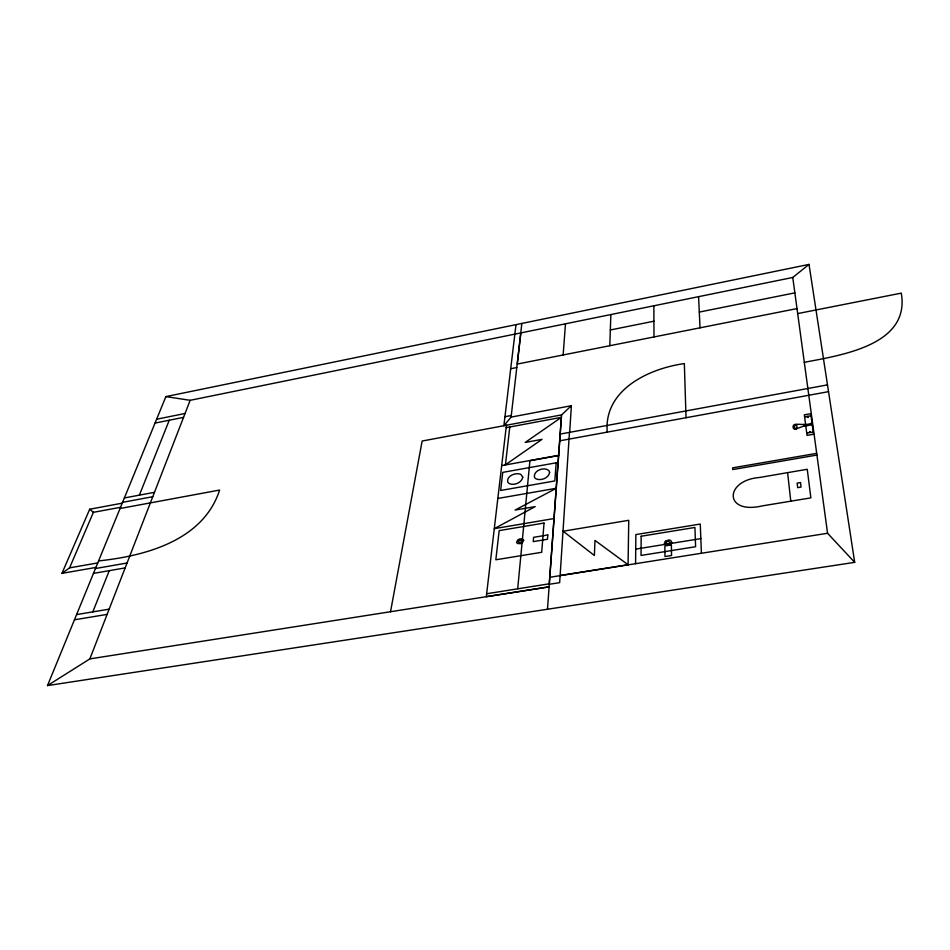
<?xml version="1.0" encoding="UTF-8"?>
<svg xmlns="http://www.w3.org/2000/svg" width="950" height="950" viewBox="0 0 950 950"><rect width="100%" height="100%" fill="white"/><g stroke="black" fill="none" stroke-linecap="round" stroke-linejoin="round"><path stroke-width="1.43" d="M635.586 563.694L635.859 534.589L700.257 524.056L701.409 553.268M560.132 575.486L628.069 564.716L628.746 520.303L563.018 531.24M609.793 345.717L610.862 314.652M607.216 432.131C603.654 389.738 648.814 368.564 684.344 363.589L686.031 417.727M569.454 432.369L559.657 582.647L549.29 584.274M569.656 432.333L571.389 405.709L511.1 417.098L503.88 425.719L515.992 324.639M549.254 583.906L561.355 417.347L506.136 427.666L486.305 596.695L549.1 586.851L89.858 658.896L47.5 685.591L165.894 396.601L809.02 264.409L854.691 562.341L47.5 685.591M547.473 609.247L561.604 414.889L571.389 405.709M563.148 354.968L565.476 323.902M517.691 588.774L529.922 460.738L558.541 455.584M505.424 464.942L509.782 426.989M511.1 417.098L521.847 323.439M520.837 332.999L517.275 364.064L796.991 308.596M506.219 427.666L506.504 425.232M390.521 611.788L422.144 441.037L561.616 414.889M89.858 658.896L190.154 400.318L792.763 277.471L809.02 264.409M92.815 611.883L109.262 570.665M139.377 495.152L169.254 420.221M122.229 503.168L89.704 509.224L61.94 573.361L69.576 567.862L93.409 512.323L120.543 507.288M561.355 417.347L525.196 442.439L542.023 439.351L505.139 464.989M556.273 488.324L515.09 510.067L535.159 506.623L494.321 528.651L554.076 518.546M156.619 419.223L185.036 413.488M610.328 329.971L653.932 321.195M699.295 312.075L794.853 292.861M155.04 423.071L183.54 417.359M510.708 368.742L516.788 367.543M797.679 313.583L901.277 293.134C910.456 345.361 840.833 355.193 804.306 362.33M504.961 416.706L511.278 415.506M124.367 497.954L154.47 492.326M122.574 502.336L152.76 496.707M120.044 508.511L219.616 490.058C203.324 540.526 145.469 555.928 98.574 560.928M560.215 434.079L827.486 384.881M559.728 440.824L828.531 391.661M501.659 465.619L558.612 455.347M804.614 416.884L811.027 415.732M812.012 422.964C806.241 425.933 800.019 423.522 794.331 424.555C792.395 425.564 792.656 428.961 794.913 429.364L803.13 426.336L812.25 424.721M806.728 433.141L813.248 432.06M69.576 567.862L97.755 562.923M61.94 573.361L95.903 567.435M95.463 568.528L127.051 563.018M497.883 498.453L556.273 488.276M93.456 573.396L125.151 567.898M816.691 453.352L732.616 467.863L732.723 469.573L816.917 455.062M787.609 472.637L759.715 477.458C724.173 480.213 723.852 514.876 762.232 505.899L810.873 497.871L807.251 469.3L787.609 472.637L790.78 501.184M76.594 614.567L109.143 609.176M74.456 619.792L107.112 614.401M635.728 549.112L700.839 538.626M549.801 577.279L827.569 533.271L854.691 562.341M486.59 593.762L549.326 583.799M165.894 396.601L190.154 400.318M628.069 564.716L594.985 540.419L594.379 555.489L563.124 531.228M89.704 509.224L93.409 512.323M792.763 277.471L827.569 533.271M805.553 424.116L804.341 414.829L810.754 413.678L813.544 434.245L807.025 435.397L805.778 425.873M803.546 424.472L803.771 426.229M698.582 296.768L700.019 327.833M653.849 305.888L654.004 336.953M641.155 536.239L641.048 555.441L695.602 546.725L694.925 527.464L641.155 536.239M556.166 462.816L554.824 480.949L500.638 490.473L502.74 472.376L556.166 462.816M547.794 534.969L547.461 539.268L533.223 541.631L533.591 537.332L547.794 534.969M549.622 472.364C548.756 478.088 541.12 480.997 536.061 478.883L534.565 477.517C532.677 470.63 544.706 466.07 549.136 470.963L549.622 472.364M544.029 523.058L541.69 552.294L495.841 559.776L499.166 530.622L544.029 523.058M523.676 540.265L522.429 542.652L520.481 543.697L517.429 543.483L516.539 542.319L517.774 539.944L519.721 538.899L522.761 539.113L523.676 540.265M522.144 540.716L520.315 542.664L518.059 541.88L519.888 539.921L522.144 540.716M522.761 477.137C521.799 482.778 514.294 485.747 509.247 483.621L507.787 482.256C506.172 475.95 515.779 472.055 520.837 474.383L522.761 477.137M807.417 417.216C809.352 418.321 807.631 415.055 807.417 417.216M810.029 432.357C808.236 432.369 811.169 430.421 810.029 432.357M795.162 424.947L794.426 426.586C796.611 434.15 798.344 422.014 795.162 424.947M665.368 541.274L664.288 543.768L667.434 545.431L670.783 544.124L671.876 542.545L670.724 540.408L668.705 539.968L665.368 541.274M666.52 541.892L665.914 543.317L667.707 544.255L670.249 542.616L668.432 541.144L666.52 541.892M800.494 482.541L797.157 483.111L797.679 487.647L801.04 487.077L800.494 482.541M671.377 544.884L664.857 545.929L664.988 556.546L671.555 555.501L671.377 544.884"/></g></svg>
